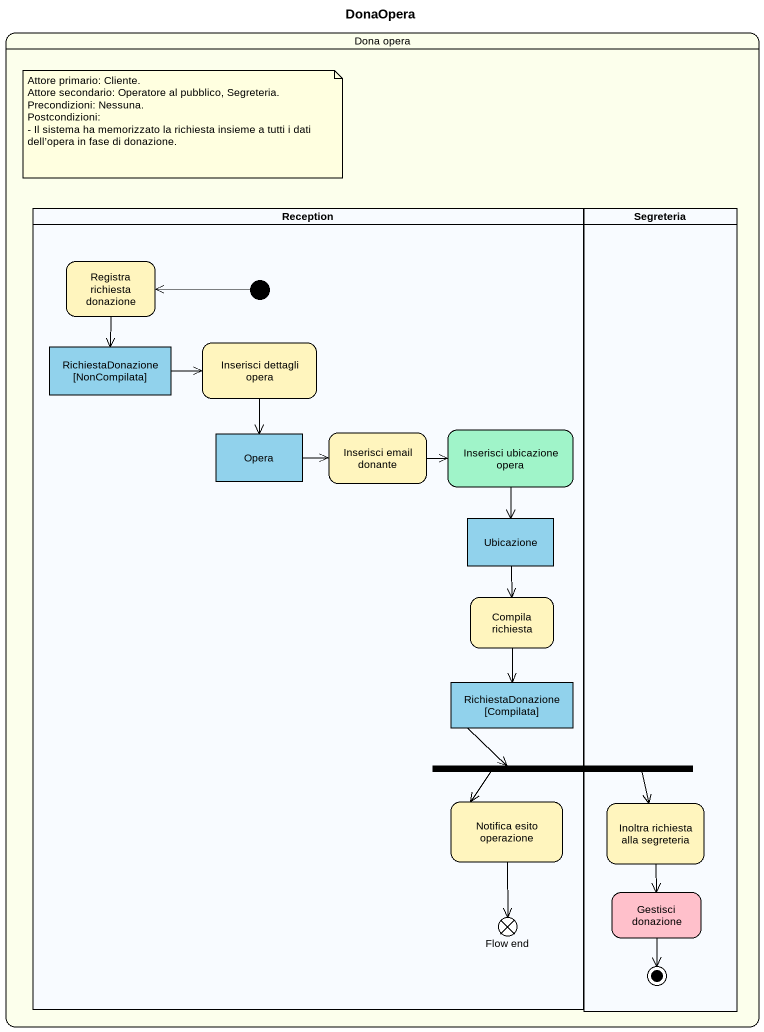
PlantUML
@startuml
title DonaOpera
hide empty description
state "Dona opera" as Dona_opera #FCFFEC {
  state Reception <<partition>> {
    state "Registra richiesta donazione" as Registra_richiesta_donazione #FFF5BE
    state "RichiestaDonazione [NonCompilata]" as RichiestaDonazione <<object>> #91D2EC
    state "Inserisci dettagli opera" as Inserisci_dettagli_opera #FFF5BE
    state Opera <<object>> #91D2EC
    state "Inserisci email donante" as Inserisci_email_donante #FFF5BE
    state "Inserisci ubicazione opera" as Inserisci_ubicazione_opera #A0F4C9
    state Ubicazione <<object>> #91D2EC
    state "Compila richiesta" as Compila_richiesta #FFF5BE
    state "RichiestaDonazione [Compilata]" as RichiestaDonazione_Compilata <<object>> #91D2EC
    state "Notifica esito operazione" as Notifica_esito_operazione #FFF5BE
    state "Flow end" as Flow_end <<end>>
    [*] -left-> Registra_richiesta_donazione
  }
  state Segreteria <<partition>> {
    state "Inoltra richiesta alla segreteria" as Inoltra_richiesta_alla #FFF5BE
    state "Gestisci donazione" as Gestisci_donazione #FFC0CB
    Gestisci_donazione --> [*]
  }
  state fork1 <<fork>>
}
Registra_richiesta_donazione --> RichiestaDonazione
RichiestaDonazione -right-> Inserisci_dettagli_opera
Inserisci_dettagli_opera --> Opera
Opera -right-> Inserisci_email_donante
Inserisci_email_donante -right-> Inserisci_ubicazione_opera
Inserisci_ubicazione_opera --> Ubicazione
Ubicazione --> Compila_richiesta
Compila_richiesta --> RichiestaDonazione_Compilata
RichiestaDonazione_Compilata --> fork1
fork1 --> Notifica_esito_operazione
fork1 --> Inoltra_richiesta_alla
Notifica_esito_operazione --> Flow_end
Inoltra_richiesta_alla --> Gestisci_donazione
note as N1
  Attore primario: Cliente.
  Attore secondario: Operatore al pubblico, Segreteria.
  Precondizioni: Nessuna.
  Postcondizioni:
  - Il sistema ha memorizzato la richiesta insieme a tutti i dati dell’opera in fase di donazione.
end note
@enduml
